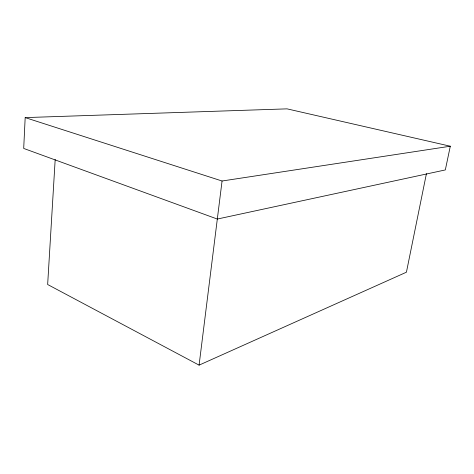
<?xml version="1.0" encoding="UTF-8"?>
<svg xmlns="http://www.w3.org/2000/svg" width="474" height="474" viewBox="0 0 474 474"><rect width="100%" height="100%" fill="white"/><g stroke="black" fill="none" stroke-linecap="round" stroke-linejoin="round"><path stroke-width="0.71" d="M25.181 117.599L23.7 148.439L217.311 219.047L445.323 169.935L450.3 146.223L287.066 108.86L25.181 117.599L222.063 181.009L450.3 146.223M55.185 159.465L47.655 284.513L199.086 365.14L406.425 272.206L426.428 173.632M199.086 365.14L222.063 181.009"/></g></svg>
